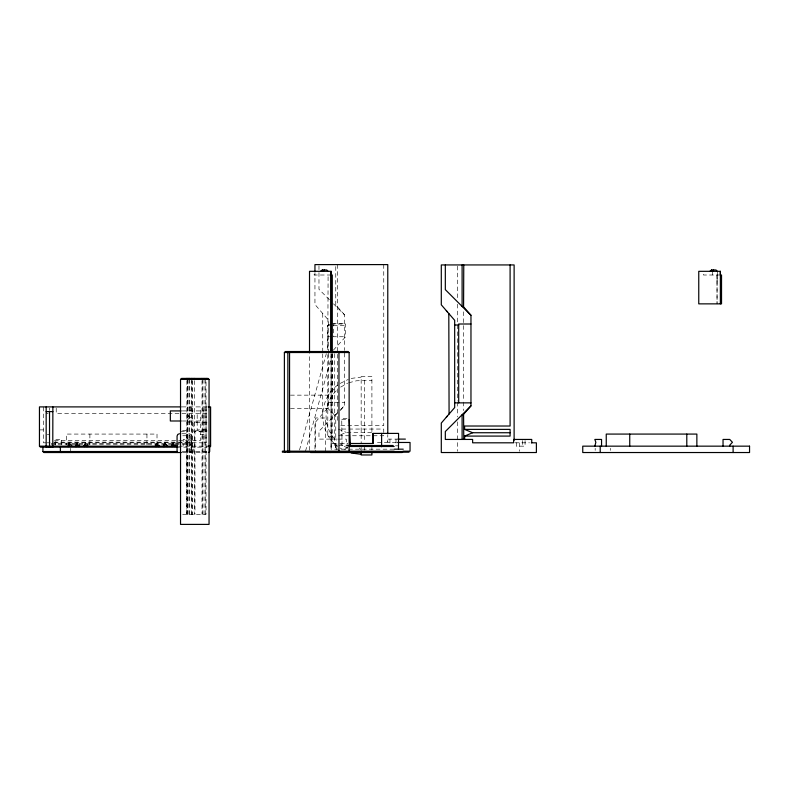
<?xml version="1.0" encoding="UTF-8"?>
<svg xmlns="http://www.w3.org/2000/svg" width="789" height="789" viewBox="0 0 789 789"><rect width="100%" height="100%" fill="white"/><g stroke="black" fill="none" stroke-linecap="round" stroke-linejoin="round"><path stroke-width="0.59" stroke-dasharray="3.94 2.96" d="M309.515 450.302L309.515 353.452M327.8 354.656L327.8 436.761L331.114 436.761L332.287 438.102L331.114 436.761M327.8 349.754L328.096 275.006M393.869 449.178L331.114 449.178L331.114 353.502L331.114 450.302M332.287 353.492L332.287 443.477L336.814 443.477L336.814 449.178L336.814 443.477M383.75 264.601L383.75 425.685L338.254 425.685M337.416 264.601L337.298 422.332M717.043 281.722L717.339 271.317M76.888 447.166L77.411 442.807L80.37 446.298M164.576 447.166L165.108 442.807L168.067 446.298L165.108 442.807L162.692 446.298M68.83 447.166L69.698 442.807L72.391 446.298M84.926 447.166L85.794 442.807L88.486 446.298M156.528 447.166L157.396 442.807L160.078 446.298M172.623 447.166L173.491 442.807L176.174 446.298M336.607 445.489L334.723 445.489L334.723 353.728M305.501 451.19L332.376 353.748M299.504 450.016L326.33 353.699M76.079 447.166L77.411 442.807L78.851 444.552M163.767 447.166L165.108 442.807L167.702 446.298M54.993 445.154L55.999 442.304L54.993 439.443L61.7 439.443L61.7 446.16M68.022 447.166L69.698 442.807L72.292 446.298M84.117 447.166L85.794 442.807L88.388 446.298M155.719 447.166L157.396 442.807L158.688 444.552M171.805 447.166L173.491 442.807L176.085 446.298M75.389 447.166L77.411 442.807L80.014 446.298M163.076 447.166L165.108 442.807L167.278 446.298M67.805 446.298L69.698 442.807L72.026 446.298M83.9 446.298L85.794 442.807L88.121 446.298M155.492 446.298L157.396 442.807L159.713 446.298M171.588 446.298L173.491 442.807L175.809 446.298M75.359 446.298L77.411 442.807L79.59 446.298M163.057 446.298L165.108 442.807L167.13 447.166M67.381 446.298L69.698 442.807L71.602 446.298M75.093 446.298L77.411 442.807L79.433 447.166M83.476 446.298L85.794 442.807L87.697 446.298M155.068 446.298L157.396 442.807L159.289 446.298M163.944 444.552L165.108 442.807L166.311 447.166M172.327 444.552L173.491 442.807L175.385 446.298M75.004 446.298L77.411 442.807L78.624 447.166M70.576 447.166L69.698 442.807L68.406 444.552L69.698 442.807L71.385 447.166M83.2 446.298L85.794 442.807L87.471 447.166M154.802 446.298L157.396 442.807L159.072 447.166M170.897 446.298L173.491 442.807L175.168 447.166M83.111 446.298L85.794 442.807L86.662 447.166M154.713 446.298L157.396 442.807L158.264 447.166M170.799 446.298L173.491 442.807L174.359 447.166M336.252 390.792C322.652 403.83 322.652 427.579 336.252 440.617M340.187 410.586L344.625 405.556L344.625 351.677M333.352 350.178L345.641 336.745L345.641 323.993L333.352 323.993L333.352 336.745L345.641 336.745M342.061 445.489L341.745 419.649L342.732 418.643L348.107 418.643M334.723 415.28L328.066 408.574L328.066 395.151L334.723 388.435M194.962 431.445L195.968 430.439L201.008 430.439L202.014 431.445L194.962 431.445L194.962 514.329M206.037 431.445L207.043 430.439M192.25 452.531L193.256 451.525L193.256 446.16M337.367 412.805L318.973 431.198L318.983 439.108L337.416 439.108M340.592 409.58L344.625 405.556M344.744 449.464L347.831 447.166M337.672 385.081C317.809 399.342 317.809 432.066 337.672 446.318M340.187 383.405L348.304 379.401M340.67 387.103L347.683 383.148M371.658 432.402L346.282 432.402L338.254 435.755L383.75 435.755L383.75 429.048L340.72 429.048M348.768 382.773L356.569 380.771L371.905 380.466M337.228 413.939L335.759 414.412L335.759 439.108M351.174 378.424L361.165 377.112M331.163 275.006L314.17 275.006L314.17 272.659M720.357 275.006L703.413 275.006L703.413 272.659M332.347 323.668L344.625 323.668M328.323 324.673L331.341 324.673M329.733 325.344L327.317 325.344L327.317 350.178M333.352 325.344L345.641 325.344M327.317 336.745L332.149 336.745M290.451 395.151L328.066 395.151M328.323 402.528L344.625 402.528M182.121 406.897L206.905 406.897M290.451 408.574L328.066 408.574M182.318 410.921L203.887 410.921M46.166 413.604L48.178 413.604M206.58 413.604L56.226 413.604L56.226 406.897M341.745 419.649L349.152 419.649M182.318 420.991L203.887 420.991M187.111 421.997L197.181 421.997M207.004 422.332L193.828 422.332L193.828 431.731L207.004 431.731M39.45 429.887L43.474 429.887M206.58 429.887L197.181 429.887L197.181 413.604M182.545 430.439L185.573 430.439L186.579 431.445L186.579 514.329M180.533 431.445L186.579 431.445M181.864 433.743L189.468 433.743L191.52 434.917L191.835 452.531M47.281 434.414L49.52 434.414M200.534 434.414L203.887 434.414M182.772 435.755L190.494 435.755L190.494 452.531M338.343 439.108L346.282 439.108L346.282 442.471L348.689 442.471M398.721 439.108L387.271 439.108L387.271 442.471L375.219 442.471M54.431 440.449L200.534 440.449L200.534 406.897M53.642 442.136L187.111 442.136M396.344 442.471L387.774 442.471L387.774 435.104M46.166 442.807L43.474 442.807L43.474 406.897M47.172 442.807L50.19 442.807M54.283 442.807L202.881 442.807L202.881 447.166M514.921 442.807L529.468 442.807M340.434 443.477L347.831 443.477M51.196 443.812L187.111 443.812M51.196 444.148L187.111 444.148M338.954 445.489L350.454 445.489M395.427 445.824L398.721 445.824M178.492 446.16L209.696 446.16M176.844 447.166L207.142 447.166M182.18 451.525L209.696 451.525M182.407 452.531L208.69 452.531M182.663 514.329L206.037 514.329L206.037 379.42M338.254 429.048L346.282 432.402M347.683 448.26L339.714 443.665M340.187 448.004L341.874 449.128M359.251 447.935L360.8 449.464M329.457 299.781L318.973 289.297L318.973 265.775M333.51 303.824L344.625 314.939L344.625 350.454M344.625 314.939L337.228 306.556L335.759 306.083L335.759 264.601M165.108 442.807L165.443 447.166M77.411 442.807L77.756 447.166M712.506 271.317L712.506 275.006M610.282 448.28L610.282 450.411M595.172 448.28L595.172 450.411M525.07 440.568L525.07 446.16L516.302 446.16L516.302 439.443M522.338 440.568L522.338 446.16M519.616 442.807L519.616 451.318M463.577 311.773L463.577 400.851M463.577 402.074L463.577 410.615M457.403 266.159L457.403 299.268M457.403 304.169L457.403 401.039M457.403 402.262L457.403 416.977M457.403 421.878L457.403 451.308M395.989 439.108L395.989 445.824M389.953 439.108L389.953 445.824M371.905 431.652L371.905 376.442L361.165 376.442L361.165 442.994M371.905 447.294L371.905 450.065M364.518 380.466L364.518 442.432M364.518 446.219L364.518 450.943M361.165 447.393L361.165 450.608M347.071 443.477L347.071 447.166M332.347 353.926L332.347 402.528M331.114 353.502L331.114 449.178M328.323 353.156L328.323 319.979L314.949 304.475L314.949 273.063M328.323 353.531L328.323 407.232L314.949 422.726L314.949 451.19M325.581 451.525L325.581 417.973L315.511 417.973L315.511 451.525M322.731 313.499L322.731 352.604M322.731 353.827L322.731 413.712M206.58 406.897L206.58 442.807L203.887 442.807L203.887 406.897M205.702 379.42L205.702 514.329M204.026 379.42L204.026 514.329M202.349 379.42L202.349 514.329M202.014 380.653L202.014 514.329M194.291 380.653L194.291 514.329M192.615 380.653L192.615 514.329M191.944 380.653L191.944 514.329M191.273 379.42L191.273 514.329M190.465 406.897L190.465 413.604M189.902 446.16L189.902 445.154L192.585 442.304L189.902 439.443L183.186 439.443L183.186 446.16M189.597 379.42L189.597 514.329M188.926 379.42L188.926 514.329M187.585 379.42L187.585 514.329M187.249 379.42L187.249 514.329M187.111 413.604L187.111 447.166M186.914 380.653L186.914 514.329M173.491 442.807L173.491 447.166M157.396 442.807L157.396 447.166M157.011 444.947L157.011 434.078L66.394 434.078L66.394 444.947M146.941 434.078L146.941 444.947M89.887 434.078L89.887 444.947M85.794 442.807L85.794 447.166M70.428 448.31L70.428 451.525M69.698 442.807L69.698 447.166M55.22 442.136L55.22 444.986M49.52 408.061L49.52 410.487M335.473 443.477L335.473 449.178L335.473 443.477M717.043 275.006L717.043 303.864L717.043 275.006M189.794 417.47L187.111 420.32L190.465 417.47L187.111 414.61L189.794 417.47"/><path stroke-width="1.18" d="M309.515 352.229L309.515 271.317L331.114 271.317L331.114 352.229M331.114 352.279L331.114 271.317M332.287 352.476L332.287 275.006L331.114 275.006L331.114 272.659M349.921 443.477L372.96 443.477L372.96 433.408L398.573 433.408L398.484 449.178M387.774 433.881L387.774 264.601L314.949 264.601L314.949 271.85M510.098 264.936L510.098 426.021L464.603 426.021L464.603 429.384L472.631 432.737L510.098 432.737M514.122 440.351L514.122 264.936L441.298 264.936L441.298 304.82L454.671 320.314L454.671 407.568L441.298 423.062L441.298 452.531L536.392 452.531L536.392 442.807L531.372 442.807M720.357 271.317L720.357 275.006L721.531 275.006L721.531 303.864L698.758 303.864L698.758 271.317L720.357 271.317L720.357 303.864M462.107 439.443L462.107 414.748L463.577 414.274L470.964 405.891L470.964 315.275L463.577 306.891L463.764 264.936M189.597 379.42L189.656 378.414M52.774 447.166L52.873 406.897M191.273 379.42L191.688 378.414M192.615 379.42L193.029 378.414M194.291 379.42L194.715 378.414M205.702 379.42L206.126 378.414M287.867 351.519L287.867 452.196M289.553 351.519L289.553 452.196M345.789 352.525L346.47 351.519M323.263 271.317L324.358 269.976M712.506 271.317L713.601 269.976M446.318 417.243L447.333 416.059M180.533 379.42L181.539 378.414L208.049 378.414L209.055 379.42L209.055 524.399L180.533 524.399L180.533 379.42L209.055 379.42M285.391 452.196L284.385 451.19L284.385 352.525L285.391 351.519L348.146 351.519L349.142 352.525L349.142 451.19L348.136 452.196M209.598 447.166L210.604 446.16L210.604 406.897L208.138 406.897M208.69 452.531L209.696 451.525L209.696 446.16M339.97 351.519L338.964 352.525L338.964 451.19L339.97 452.196M470.964 405.891L445.321 431.534L445.321 439.443L472.631 439.443L472.631 442.807L513.619 442.807L513.619 439.443L531.737 439.443L531.737 442.807M322.454 269.976L320.807 271.317L322.395 269.976L326.754 269.976L328.096 271.317M711.698 269.976L710.051 271.317L711.639 269.976L715.998 269.976L717.339 271.317M464.691 439.443L464.603 436.09L472.631 432.737M46.166 406.897L46.166 446.16L49.52 447.166L52.873 446.16M179.438 433.743L177.762 434.433L177.071 436.09L177.071 452.531M470.964 324.003L458.695 324.003L458.695 402.863M454.671 325.009L458.695 325.009M284.385 352.525L349.142 352.525M454.671 402.863L470.964 402.863M181.026 406.897L39.45 406.897L39.45 446.16L40.456 447.166L177.742 447.166M181.115 410.921L170.335 410.921L170.335 420.991L181.115 420.991M46.166 411.592L52.873 411.592M464.603 429.384L510.098 429.384L510.098 436.09L464.603 436.09M398.05 439.108L405.388 439.108M397.676 442.471L410.043 442.471L410.043 451.19L403.061 451.19M348.807 445.489L393.178 445.489M39.45 446.16L177.328 446.16M208.138 446.16L210.604 446.16M349.142 446.495L394.184 446.495M394.283 449.178L403.268 449.178M394.184 451.19L282.403 451.19L282.403 452.196L393.178 452.196M42.912 447.235L42.912 451.525L177.259 451.525M394.786 451.525L403.268 451.525M402.084 452.196L409.037 452.196M181.332 452.531L43.918 452.531L42.912 451.525M310.521 452.531L402.262 452.531M361.165 454.296L351.174 452.985M463.577 306.891L462.107 306.418L462.107 264.936M470.964 315.275L445.321 289.632L445.321 264.936M61.364 452.531L60.358 451.525L60.358 447.235M448.803 313.529L449.079 414.047M446.318 310.639L447.333 311.823M201.935 378.414L202.349 379.42M188.512 378.414L188.926 379.42M186.825 378.414L187.249 379.42M187.22 378.414L187.585 379.42M46.166 446.16L46.265 447.166M349.152 419.649L350.454 445.489M463.577 414.274L463.764 439.443M733.109 446.16L733.109 452.531M729.746 446.16L729.746 445.154L732.439 442.304L729.746 439.443L723.04 439.443L723.04 446.16M696.865 446.16L696.865 434.078L606.248 434.078L606.248 446.16M686.795 434.078L686.795 446.16M629.74 434.078L629.74 446.16M601.553 446.16L601.553 439.443L594.837 439.443L595.843 442.304L594.837 446.16M600.212 446.16L600.212 452.531M381.6 433.408L381.6 446.752M372.96 433.408L372.96 443.477M371.905 452.511L371.905 454.967L361.165 454.967L361.165 452.511M204.026 378.414L204.026 379.42M49.52 411.592L49.52 447.166M331.114 451.525L330.137 452.531L331.114 451.525M749.55 446.16L582.755 446.16L582.755 452.531L749.55 452.531L749.55 446.16"/></g></svg>
